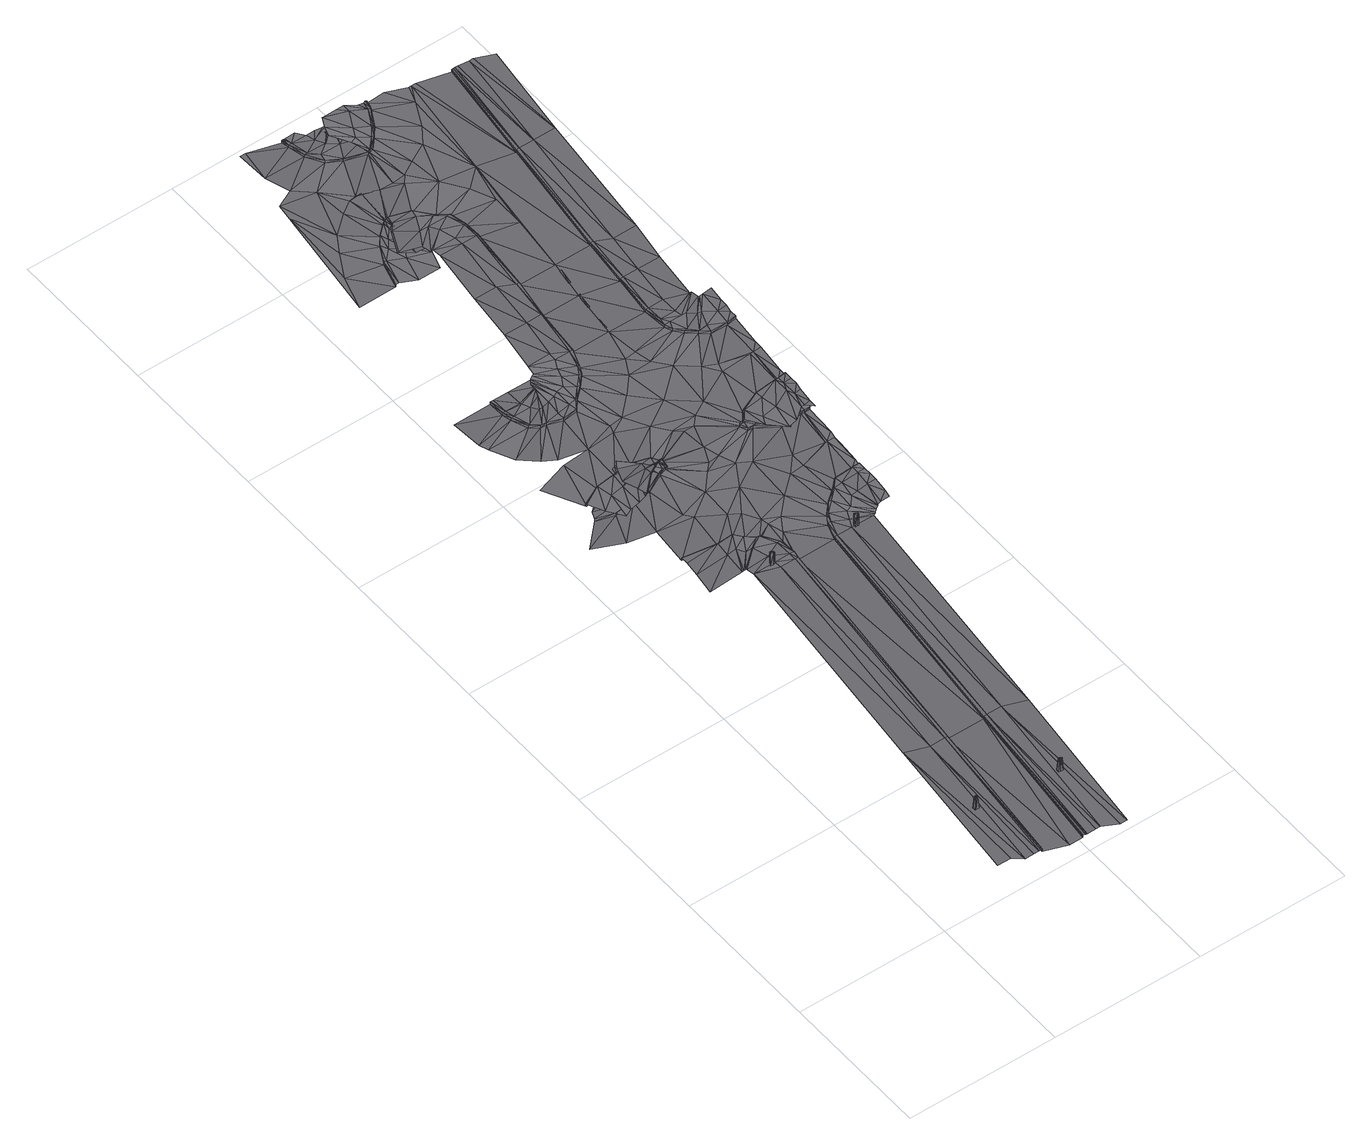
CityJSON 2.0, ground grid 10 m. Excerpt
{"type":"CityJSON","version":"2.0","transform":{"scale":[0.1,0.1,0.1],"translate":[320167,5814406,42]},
"CityObjects":{
"road1":{"type":"Road","geometry":[{"type":"MultiSurface","lod":"3","boundaries":[[[0,1,2]],[[3,0,2]],[[4,0,3]],[[5,4,3]],[[3,2,6]],[[3,6,7]],[[5,3,7]],[[5,7,8]],[[7,6,9]],[[7,9,10]],[[8,7,10]],[[8,10,11]],[[10,9,12]],[[13,10,12]],[[11,10,13]],[[14,11,13]],[[13,12,15]],[[16,13,15]],[[14,13,16]],[[17,14,16]]]}]},
"road2":{"type":"Road","geometry":[{"type":"MultiSurface","lod":"3","boundaries":[[[18,19,20]],[[21,22,20]],[[21,20,19]],[[21,23,22]],[[24,25,22]],[[24,22,23]],[[24,26,25]],[[27,25,28]],[[28,25,26]],[[27,28,29]],[[30,27,29]],[[29,31,30]],[[32,33,31]],[[31,33,30]],[[32,34,33]],[[34,35,33]],[[34,36,35]],[[36,37,35]],[[38,35,39]],[[39,35,37]],[[39,40,38]],[[41,42,38]],[[41,38,40]],[[41,43,42]],[[44,45,42]],[[44,42,43]],[[46,47,48]],[[49,48,47]],[[50,51,46]],[[47,46,51]],[[52,53,50]],[[51,50,53]],[[54,55,52]],[[53,52,55]],[[56,57,54]],[[55,54,57]],[[48,49,56]],[[57,56,49]],[[53,57,51]],[[51,57,49]],[[47,51,49]],[[55,57,53]],[[58,59,60]],[[61,60,59]],[[62,63,58]],[[59,58,63]],[[64,65,62]],[[63,62,65]],[[66,67,64]],[[65,64,67]],[[68,69,66]],[[67,66,69]],[[60,61,68]],[[69,68,61]],[[67,70,63]],[[63,70,61]],[[59,63,61]],[[65,67,63]],[[67,65,70]],[[69,70,67]],[[70,69,61]],[[20,22,71]],[[71,22,72]],[[22,25,72]],[[72,25,73]],[[25,27,73]],[[73,27,74]],[[30,74,27]],[[30,75,74]],[[30,33,75]],[[75,33,76]],[[35,76,33]],[[35,77,76]],[[35,38,77]],[[77,38,78]],[[38,42,78]],[[78,42,79]],[[42,45,79]],[[79,45,80]],[[81,82,83]],[[84,83,82]],[[85,86,81]],[[82,81,86]],[[87,88,85]],[[86,85,88]],[[89,90,87]],[[88,87,90]],[[91,92,89]],[[90,89,92]],[[83,84,91]],[[92,91,84]],[[88,92,93]],[[93,92,84]],[[82,93,84]],[[86,93,82]],[[93,86,88]],[[90,92,88]],[[94,95,96]],[[97,96,95]],[[98,99,94]],[[95,94,99]],[[100,101,98]],[[99,98,101]],[[102,103,100]],[[101,100,103]],[[104,105,102]],[[103,102,105]],[[96,97,104]],[[105,104,97]],[[101,105,99]],[[99,105,97]],[[95,99,97]],[[106,105,101]],[[103,106,101]],[[106,103,105]]]}]},
"road3":{"type":"Road","geometry":[{"type":"MultiSurface","lod":"3","boundaries":[[[107,108,109]],[[109,108,110]],[[109,110,111]],[[111,110,112]],[[108,113,110]],[[110,113,114]],[[110,114,112]],[[112,114,115]],[[113,116,114]],[[116,117,114]],[[114,117,118]],[[114,118,115]],[[115,118,119]],[[117,120,118]],[[118,120,121]],[[118,121,119]],[[119,121,122]]]}]},
"road4":{"type":"Road","geometry":[{"type":"MultiSurface","lod":"3","boundaries":[[[1,123,124]],[[123,125,124]],[[126,125,123]],[[126,127,125]],[[128,127,126]],[[128,129,127]],[[129,130,127]],[[129,131,130]],[[131,132,130]],[[124,125,133]],[[125,134,133]],[[133,134,135]],[[134,136,135]],[[135,136,137]],[[136,138,137]],[[127,134,125]],[[139,134,127]],[[139,136,134]],[[140,136,139]],[[140,138,136]],[[141,138,140]],[[140,142,141]],[[127,130,139]],[[130,143,139]],[[139,143,140]],[[143,144,140]],[[140,144,142]],[[144,145,142]],[[130,132,143]],[[132,146,143]],[[143,146,144]],[[146,147,144]],[[144,147,145]],[[147,148,145]],[[1,124,149]],[[149,124,150]],[[124,133,150]],[[150,133,151]],[[133,135,151]],[[135,137,151]]]}]},
"road5":{"type":"Road","geometry":[{"type":"MultiSurface","lod":"3","boundaries":[[[152,153,154]],[[155,152,154]],[[156,152,155]],[[157,156,155]],[[158,156,157]],[[158,157,159]],[[160,155,154]],[[155,160,161]],[[155,161,157]],[[157,161,162]],[[157,162,159]],[[159,162,163]],[[161,160,164]],[[161,164,165]],[[162,161,165]],[[162,165,166]],[[163,162,166]],[[163,166,167]],[[165,164,168]],[[165,168,169]],[[166,165,169]],[[166,169,170]],[[167,166,170]],[[167,170,171]],[[169,168,172]],[[170,169,172]],[[173,170,172]],[[171,170,173]],[[171,173,174]]]}]},
"road6":{"type":"Road","geometry":[{"type":"MultiSurface","lod":"3","boundaries":[[[137,138,175]],[[138,176,175]],[[176,177,175]],[[176,178,177]],[[178,179,177]],[[141,176,138]],[[180,176,141]],[[180,178,176]],[[180,181,178]],[[181,179,178]],[[181,182,179]],[[142,180,141]],[[142,183,180]],[[183,181,180]],[[183,184,181]],[[184,182,181]],[[185,182,184]],[[142,145,183]],[[145,186,183]],[[186,184,183]],[[186,187,184]],[[187,185,184]],[[188,185,187]],[[145,148,186]],[[186,148,187]],[[148,71,187]],[[71,188,187]],[[189,188,71]],[[182,75,179]],[[182,74,75]],[[185,74,182]],[[73,74,185]],[[188,73,185]],[[72,73,188]],[[189,72,188]],[[71,72,189]]]}]},
"road7":{"type":"Road","geometry":[{"type":"MultiSurface","lod":"3","boundaries":[[[190,111,191]],[[192,190,191]],[[193,190,192]],[[194,193,192]],[[153,193,194]],[[154,153,194]],[[192,191,195]],[[192,195,196]],[[194,192,196]],[[194,196,197]],[[154,194,197]],[[197,160,154]],[[196,195,198]],[[197,196,199]],[[160,197,199]],[[160,199,164]],[[196,198,200]],[[201,196,200]],[[199,196,201]],[[202,199,201]],[[164,199,202]],[[168,164,202]],[[201,200,203]],[[204,201,203]],[[202,201,204]],[[205,202,204]],[[168,202,205]],[[172,168,205]]]}]},
"road8":{"type":"Road","geometry":[{"type":"MultiSurface","lod":"3","boundaries":[[[206,149,150]],[[207,149,206]],[[207,1,149]],[[2,1,207]],[[208,207,206]],[[208,209,207]],[[209,2,207]],[[6,2,209]],[[210,209,208]],[[9,6,209]],[[211,209,210]],[[212,209,211]],[[212,9,209]],[[12,9,212]],[[213,212,211]],[[214,212,213]],[[214,12,212]],[[15,12,214]]]}]},
"road9":{"type":"Road","geometry":[{"type":"MultiSurface","lod":"3","boundaries":[[[215,216,217]],[[216,218,217]],[[217,218,219]],[[218,220,219]],[[220,221,219]],[[222,221,220]],[[223,218,216]],[[224,218,223]],[[224,220,218]],[[224,225,220]],[[225,222,220]],[[225,226,222]],[[227,224,223]],[[227,228,224]],[[228,225,224]],[[228,229,225]],[[229,226,225]],[[228,226,229]],[[227,230,228]],[[228,230,229]],[[229,230,231]],[[229,231,228]],[[228,231,232]],[[230,233,234]],[[230,234,231]],[[231,234,235]],[[231,235,232]],[[232,235,236]]]}]},
"road10":{"type":"Road","geometry":[{"type":"MultiSurface","lod":"3","boundaries":[[[222,237,221]],[[238,237,222]],[[238,239,237]],[[240,239,238]],[[240,150,239]],[[206,150,240]],[[226,238,222]],[[226,241,238]],[[241,240,238]],[[241,242,240]],[[242,206,240]],[[242,208,206]],[[228,241,226]],[[243,241,228]],[[243,242,241]],[[244,242,243]],[[244,208,242]],[[210,208,244]],[[232,243,228]],[[245,243,232]],[[245,244,243]],[[245,210,244]],[[211,210,245]],[[245,232,236]],[[245,236,246]],[[247,245,246]],[[247,211,245]],[[213,211,247]],[[237,248,221]],[[237,239,248]],[[239,249,248]],[[239,150,249]],[[150,151,249]],[[249,151,250]]]}]},
"road11":{"type":"Road","geometry":[{"type":"MultiSurface","lod":"3","boundaries":[[[111,112,251]],[[112,252,251]],[[251,252,215]],[[252,216,215]],[[115,252,112]],[[253,252,115]],[[253,216,252]],[[223,216,253]],[[115,254,253]],[[254,223,253]],[[254,227,223]],[[115,119,254]],[[119,255,254]],[[254,255,227]],[[255,230,227]],[[119,122,255]],[[122,256,255]],[[255,256,230]],[[256,233,230]],[[111,251,257]],[[257,251,258]],[[251,215,258]],[[258,215,259]],[[258,259,260]]]}]},
"road12":{"type":"Road","geometry":[{"type":"MultiSurface","lod":"3","boundaries":[[[261,258,260]],[[262,258,261]],[[262,257,258]],[[263,257,262]],[[263,111,257]],[[191,111,263]],[[264,262,261]],[[264,265,262]],[[265,263,262]],[[265,266,263]],[[266,191,263]],[[195,191,266]],[[267,265,264]],[[268,265,267]],[[268,266,265]],[[269,266,268]],[[269,195,266]],[[198,195,269]],[[270,268,267]],[[271,268,270]],[[271,269,268]],[[272,269,271]],[[272,198,269]],[[200,198,272]],[[273,271,270]],[[274,271,273]],[[274,272,271]],[[275,272,274]],[[275,200,272]],[[203,200,275]]]}]},
"road13":{"type":"Road","geometry":[{"type":"MultiSurface","lod":"3","boundaries":[[[75,76,276]],[[276,76,277]],[[276,277,278]],[[278,277,279]],[[278,279,280]],[[280,279,281]],[[76,77,277]],[[277,77,282]],[[277,282,279]],[[279,282,283]],[[279,283,281]],[[281,283,284]],[[77,78,282]],[[282,78,285]],[[282,285,283]],[[283,285,286]],[[283,286,284]],[[284,286,287]],[[78,79,285]],[[285,79,288]],[[285,288,286]],[[286,288,289]],[[286,289,287]],[[287,289,290]],[[79,80,288]],[[288,80,291]],[[288,291,289]],[[289,291,292]],[[289,292,290]],[[290,292,293]],[[179,75,276]],[[177,179,276]],[[175,177,276]],[[175,276,278]],[[175,278,137]],[[137,278,280]],[[151,137,280]]]}]},
"road14":{"type":"Road","geometry":[{"type":"MultiSurface","lod":"3","boundaries":[[[294,295,296]],[[297,294,296]],[[298,299,300]],[[301,298,300]],[[294,302,295]],[[303,302,294]],[[303,304,302]],[[305,304,303]],[[305,260,304]],[[261,260,305]],[[297,303,294]],[[297,306,303]],[[306,305,303]],[[306,307,305]],[[307,261,305]],[[307,264,261]],[[299,306,297]],[[308,306,299]],[[308,307,306]],[[309,307,308]],[[309,264,307]],[[267,264,309]],[[298,308,299]],[[310,308,298]],[[310,309,308]],[[311,309,310]],[[311,267,309]],[[270,267,311]],[[301,310,298]],[[312,310,301]],[[312,311,310]],[[313,311,312]],[[313,270,311]],[[273,270,313]],[[295,302,314]],[[302,315,314]],[[304,315,302]],[[304,316,315]],[[304,259,316]],[[260,259,304]]]}]},
"road15":{"type":"Road","geometry":[{"type":"MultiSurface","lod":"3","boundaries":[[[317,318,319]],[[319,318,320]],[[319,320,321]],[[321,320,322]],[[321,322,323]],[[323,322,324]],[[318,325,320]],[[320,325,326]],[[320,326,322]],[[322,326,327]],[[322,327,324]],[[324,327,328]],[[325,329,326]],[[326,329,330]],[[326,330,327]],[[327,330,331]],[[327,331,328]],[[328,331,332]],[[329,333,330]],[[330,333,334]],[[330,334,331]],[[331,334,335]],[[331,335,332]],[[332,335,336]],[[333,337,334]],[[334,337,338]],[[334,338,335]],[[335,338,339]],[[335,339,336]],[[336,339,340]],[[341,317,319]],[[341,319,321]],[[341,321,323]],[[341,323,342]]]}]},
"road16":{"type":"Road","geometry":[{"type":"MultiSurface","lod":"3","boundaries":[[[280,281,343]],[[343,281,344]],[[343,344,345]],[[345,344,346]],[[345,346,347]],[[347,346,348]],[[281,284,344]],[[344,284,349]],[[344,349,346]],[[346,349,350]],[[346,350,348]],[[348,350,351]],[[284,287,349]],[[349,287,352]],[[349,352,350]],[[350,352,353]],[[350,353,351]],[[351,353,354]],[[287,290,352]],[[352,290,355]],[[352,355,353]],[[353,355,356]],[[353,356,354]],[[354,356,357]],[[290,293,355]],[[355,293,358]],[[355,358,356]],[[356,358,359]],[[356,359,357]],[[357,359,360]]]}]},
"road17":{"type":"Road","geometry":[{"type":"MultiSurface","lod":"3","boundaries":[[[361,345,347]],[[362,345,361]],[[362,343,345]],[[250,343,362]],[[250,280,343]],[[151,280,250]]]}]},
"road18":{"type":"Road","geometry":[{"type":"MultiSurface","lod":"3","boundaries":[[[323,324,363]],[[363,324,364]],[[363,364,365]],[[365,364,366]],[[365,366,367]],[[367,366,368]],[[367,368,369]],[[368,370,369]],[[324,328,364]],[[364,328,371]],[[364,371,366]],[[366,371,372]],[[366,372,368]],[[368,372,373]],[[373,370,368]],[[374,370,373]],[[328,332,371]],[[371,332,375]],[[371,375,372]],[[372,375,376]],[[372,376,373]],[[373,376,377]],[[373,377,374]],[[374,377,378]],[[332,336,375]],[[375,336,379]],[[375,379,376]],[[379,380,376]],[[376,380,377]],[[380,381,377]],[[377,381,378]],[[378,381,382]],[[336,340,379]],[[340,383,379]],[[379,383,380]],[[383,384,380]],[[380,384,381]],[[384,385,381]],[[381,385,382]],[[382,385,386]]]}]},
"road19":{"type":"Road","geometry":[{"type":"MultiSurface","lod":"3","boundaries":[[[367,369,387]],[[387,365,367]],[[388,365,387]],[[388,363,365]],[[388,323,363]],[[342,323,388]],[[342,388,389]]]}]},
"road20":{"type":"Road","geometry":[{"type":"MultiSurface","lod":"3","boundaries":[[[221,390,391]],[[391,390,392]],[[391,392,393]],[[393,392,394]],[[393,394,395]],[[395,394,396]],[[390,397,392]],[[392,397,398]],[[392,398,394]],[[394,398,399]],[[394,399,396]],[[396,399,400]],[[397,394,398]],[[394,401,398]],[[398,401,399]],[[399,401,402]],[[399,402,400]],[[400,402,403]],[[394,404,401]],[[404,405,401]],[[401,405,402]],[[405,406,402]],[[402,406,403]],[[403,406,407]],[[408,405,404]],[[408,409,405]],[[405,409,406]],[[409,410,406]],[[406,410,407]],[[410,411,407]],[[219,221,391]],[[219,391,217]],[[217,391,393]],[[217,393,215]],[[215,393,259]],[[259,393,395]]]}]},
"road21":{"type":"Road","geometry":[{"type":"MultiSurface","lod":"3","boundaries":[[[249,250,412]],[[413,249,412]],[[248,249,413]],[[390,248,413]],[[221,248,390]],[[413,412,414]],[[413,414,415]],[[415,390,413]],[[415,397,390]],[[415,414,416]],[[415,416,417]],[[397,415,417]],[[397,417,394]],[[417,416,418]],[[419,417,418]],[[394,417,419]],[[419,404,394]],[[419,418,420]],[[421,419,420]],[[422,419,421]],[[422,404,419]],[[422,408,404]]]}]},
"road22":{"type":"Road","geometry":[{"type":"MultiSurface","lod":"3","boundaries":[[[361,347,423]],[[424,361,423]],[[425,424,423]],[[425,426,424]],[[427,426,425]],[[427,425,428]],[[429,427,428]],[[429,428,430]],[[431,429,430]],[[362,361,424]],[[432,362,424]],[[250,362,432]],[[412,250,432]],[[432,424,426]],[[432,426,433]],[[412,432,433]],[[412,433,414]],[[433,426,427]],[[433,427,434]],[[414,433,434]],[[414,434,416]],[[434,427,429]],[[435,434,429]],[[416,434,435]],[[418,416,435]],[[435,429,431]],[[436,435,431]],[[418,435,436]],[[420,418,436]]]}]},
"road23":{"type":"Road","geometry":[{"type":"MultiSurface","lod":"3","boundaries":[[[437,389,438]],[[437,438,439]],[[439,440,437]],[[437,440,441]],[[440,439,442]],[[438,443,439]],[[439,443,444]],[[439,444,442]],[[442,444,445]],[[445,444,446]],[[444,443,447]],[[444,447,448]],[[448,449,444]],[[444,449,446]],[[449,448,450]],[[448,447,451]],[[448,451,452]],[[452,453,448]],[[448,453,450]],[[453,452,454]],[[455,456,451]],[[451,456,452]],[[457,452,456]],[[454,452,457]]]}]},
"road24":{"type":"Road","geometry":[{"type":"MultiSurface","lod":"3","boundaries":[[[387,369,458]],[[459,387,458]],[[460,459,458]],[[460,461,459]],[[461,460,462]],[[462,460,463]],[[464,462,463]],[[464,463,465]],[[465,466,467]],[[465,467,464]],[[388,387,459]],[[468,388,459]],[[389,388,468]],[[438,389,468]],[[468,459,461]],[[468,461,469]],[[468,469,438]],[[438,469,443]],[[469,461,462]],[[469,462,470]],[[443,469,470]],[[443,470,447]],[[470,462,464]],[[471,470,464]],[[447,470,471]],[[447,471,451]],[[467,472,464]],[[464,472,471]],[[473,471,472]],[[473,474,471]],[[471,474,451]],[[455,451,474]]]}]},
"road25":{"type":"Road","geometry":[{"type":"MultiSurface","lod":"3","boundaries":[[[395,396,475]],[[475,396,476]],[[475,476,477]],[[477,476,478]],[[396,400,476]],[[476,400,479]],[[476,479,478]],[[478,479,480]],[[400,403,479]],[[479,403,481]],[[479,481,480]],[[403,407,481]],[[481,407,482]],[[481,482,480]],[[480,482,483]],[[407,411,482]],[[482,411,484]],[[482,484,483]],[[483,484,485]],[[477,478,486]],[[478,487,486]],[[480,487,478]],[[480,488,487]],[[480,489,488]],[[480,483,489]],[[483,490,489]],[[483,485,490]],[[485,491,490]]]}]},
"road26":{"type":"Road","geometry":[{"type":"MultiSurface","lod":"3","boundaries":[[[492,493,494]],[[492,495,493]],[[495,496,493]],[[497,496,495]],[[498,495,492]],[[498,499,495]],[[499,497,495]],[[499,500,497]],[[501,499,498]],[[501,502,499]],[[502,500,499]],[[503,500,502]],[[504,502,501]],[[504,505,502]],[[505,503,502]],[[506,503,505]],[[504,507,505]],[[507,506,505]],[[508,506,507]],[[497,509,496]],[[510,509,497]],[[500,510,497]],[[500,511,510]],[[503,511,500]],[[512,511,503]],[[506,512,503]],[[513,512,506]],[[508,513,506]],[[514,513,508]]]}]},
"road27":{"type":"Road","geometry":[{"type":"MultiSurface","lod":"3","boundaries":[[[477,486,515]],[[515,475,477]],[[516,475,515]],[[516,395,475]],[[316,395,516]],[[259,395,316]]]}]},
"road28":{"type":"Road","geometry":[{"type":"MultiSurface","lod":"3","boundaries":[[[360,517,518]],[[518,519,357]],[[518,357,360]],[[357,519,520]],[[520,521,354]],[[520,354,357]],[[521,522,351]],[[521,351,354]],[[348,351,523]],[[351,522,523]],[[348,523,524]],[[525,526,524]],[[524,526,347]],[[524,347,348]],[[347,526,527]],[[527,528,423]],[[527,423,347]],[[528,529,423]],[[529,530,423]],[[530,425,423]],[[530,531,425]],[[531,532,428]],[[531,428,425]],[[428,532,533]],[[533,534,430]],[[533,430,428]]]}]},
"road29":{"type":"Road","geometry":[{"type":"MultiSurface","lod":"3","boundaries":[[[301,300,535]],[[535,300,536]],[[300,299,536]],[[536,299,537]],[[299,297,537]],[[537,297,538]],[[296,538,297]],[[296,539,538]],[[296,295,539]],[[539,295,540]],[[295,541,540]],[[540,541,542]],[[543,542,541]],[[543,544,542]],[[543,545,544]],[[544,545,546]],[[545,547,546]],[[546,547,548]],[[547,549,548]],[[548,549,550]],[[295,551,552]],[[540,553,554]],[[553,555,554]],[[535,536,514]],[[514,536,513]],[[536,537,513]],[[513,537,512]],[[537,538,512]],[[512,538,511]],[[539,511,538]],[[539,510,511]],[[539,540,510]],[[510,540,509]],[[540,542,509]],[[509,542,556]],[[544,556,542]],[[544,557,556]],[[544,546,557]],[[557,546,558]],[[546,548,558]],[[558,548,559]],[[548,550,559]],[[559,550,560]],[[561,540,562]],[[540,554,562]],[[563,564,565]],[[564,566,565]]]}]},
"road30":{"type":"Road","geometry":[{"type":"MultiSurface","lod":"3","boundaries":[[[369,370,567]],[[370,568,567]],[[374,568,370]],[[374,569,568]],[[378,569,374]],[[378,570,569]],[[378,382,570]],[[382,571,570]],[[382,386,571]],[[386,572,571]],[[567,568,573]],[[568,574,573]],[[573,574,494]],[[574,492,494]],[[569,574,568]],[[575,574,569]],[[575,492,574]],[[575,498,492]],[[570,575,569]],[[570,576,575]],[[576,498,575]],[[576,501,498]],[[570,571,576]],[[571,577,576]],[[577,501,576]],[[577,504,501]],[[571,572,577]],[[572,578,577]],[[577,578,504]],[[578,507,504]],[[369,567,579]],[[579,567,580]],[[567,573,580]],[[580,573,581]],[[581,573,582]],[[573,583,582]],[[573,494,583]]]}]},
"road31":{"type":"Road","geometry":[{"type":"MultiSurface","lod":"3","boundaries":[[[315,316,584]],[[585,315,584]],[[314,315,585]],[[586,314,585]],[[295,314,586]],[[295,586,541]],[[584,587,585]],[[585,587,588]],[[585,588,586]],[[586,588,589]],[[586,589,541]],[[541,589,543]],[[588,587,590]],[[588,590,591]],[[589,588,591]],[[589,591,592]],[[543,589,592]],[[543,592,545]],[[591,590,593]],[[594,591,593]],[[592,591,594]],[[592,594,595]],[[545,592,595]],[[545,595,547]],[[594,593,596]],[[595,594,596]],[[549,595,596]],[[547,595,549]]]}]},
"road32":{"type":"Road","geometry":[{"type":"MultiSurface","lod":"3","boundaries":[[[515,486,597]],[[598,515,597]],[[516,515,598]],[[599,516,598]],[[316,516,599]],[[584,316,599]],[[598,597,600]],[[598,600,601]],[[599,598,601]],[[599,601,602]],[[599,602,584]],[[584,602,587]],[[601,600,603]],[[602,601,603]],[[602,603,604]],[[587,602,604]],[[587,604,590]],[[603,600,605]],[[606,603,605]],[[604,603,606]],[[607,604,606]],[[590,604,607]],[[593,590,607]],[[606,605,608]],[[609,606,608]],[[607,606,609]],[[610,607,609]],[[593,607,610]],[[596,593,610]]]}]},
"road33":{"type":"Road","geometry":[{"type":"MultiSurface","lod":"3","boundaries":[[[611,581,582]],[[612,581,611]],[[612,580,581]],[[613,580,612]],[[613,579,580]],[[458,579,613]],[[369,579,458]],[[614,612,611]],[[614,615,612]],[[615,613,612]],[[615,616,613]],[[613,616,458]],[[458,616,460]],[[617,615,614]],[[618,615,617]],[[618,616,615]],[[619,618,617]],[[620,618,619]],[[620,616,618]],[[621,616,620]],[[460,616,621]],[[622,460,621]],[[463,460,622]],[[623,620,619]],[[624,620,623]],[[621,620,624]],[[625,621,624]],[[622,621,625]],[[626,622,625]],[[626,463,622]],[[465,463,626]]]}]},
"road34":{"type":"Road","geometry":[{"type":"MultiSurface","lod":"3","boundaries":[[[496,509,583]],[[493,496,583]],[[494,493,583]]]}]},
"road35":{"type":"Road","geometry":[{"type":"MultiSurface","lod":"3","boundaries":[[[627,628,608]],[[627,608,605]],[[605,629,627]],[[630,629,605]],[[630,605,600]],[[600,631,630]],[[632,631,597]],[[631,600,597]],[[633,632,597]],[[633,597,486]],[[486,634,633]],[[635,634,486]],[[635,486,487]],[[487,636,635]],[[487,488,636]],[[488,637,636]],[[488,638,637]],[[638,488,489]],[[489,639,638]],[[640,639,489]],[[640,489,490]],[[490,641,640]],[[642,641,490]],[[642,490,491]],[[491,643,642]]]}]},
"road36":{"type":"Road","geometry":[{"type":"MultiSurface","lod":"3","boundaries":[[[644,645,646]],[[645,644,647]],[[645,647,648]],[[648,649,645]],[[650,649,648]],[[650,582,649]],[[611,582,650]],[[651,648,647]],[[651,652,648]],[[648,652,653]],[[653,650,648]],[[653,654,650]],[[654,611,650]],[[654,614,611]],[[655,653,652]],[[653,655,656]],[[653,656,657]],[[657,654,653]],[[658,654,657]],[[658,614,654]],[[617,614,658]],[[659,657,656]],[[657,659,660]],[[657,660,661]],[[661,658,657]],[[662,658,661]],[[662,617,658]],[[619,617,662]],[[663,661,660]],[[661,663,664]],[[661,664,665]],[[665,662,661]],[[666,662,665]],[[666,619,662]],[[623,619,666]],[[667,646,645]],[[667,645,583]],[[649,583,645]],[[582,583,649]]]}]},
"road37":{"type":"Road","geometry":[{"type":"MultiSurface","lod":"3","boundaries":[[[509,556,583]],[[583,556,668]],[[557,668,556]],[[557,669,668]],[[557,558,669]],[[669,558,670]],[[558,559,670]],[[670,559,671]],[[559,560,671]],[[671,560,672]]]}]},
"road38":{"type":"Road","geometry":[{"type":"MultiSurface","lod":"3","boundaries":[[[668,673,667]],[[668,667,583]],[[673,668,674]],[[668,669,674]],[[669,675,674]],[[676,675,670]],[[670,675,669]],[[676,670,677]],[[671,678,677]],[[671,677,670]],[[678,671,679]],[[672,680,679]],[[672,679,671]],[[680,672,681]]]}]}
},
"vertices":[
[32,330,20],[49,325,22],[52,350,22],[40,350,20],[14,340,18],[29,355,18],[51,350,24],[40,350,22],[29,355,20],[52,350,24],[41,355,22],[31,360,20],[52,360,24],[44,365,22],[37,365,20],[54,375,24],[49,375,22],[46,380,20],
[52,20,12],[61,20,12],[59,115,17],[67,15,12],[74,110,17],[73,15,12],[77,15,12],[84,110,17],[78,15,12],[86,110,17],[79,15,12],[79,15,10],[86,110,15],[94,10,10],[103,10,10],[111,110,15],[103,10,11],[111,110,17],[103,10,12],[105,10,11],[113,110,17],[106,10,11],[112,10,11],[115,10,11],[123,110,17],[125,5,11],[130,5,11],[138,105,17],[69,59,14],[68,59,23],[67,59,14],[67,59,23],[69,61,14],[68,60,23],[68,61,14],[68,61,23],[66,61,14],[67,61,23],[66,59,14],[67,60,23],[120,56,14],[121,56,23],[122,56,14],[122,56,23],[120,54,14],[121,55,23],[121,54,14],[121,54,23],[123,54,14],[122,54,23],[123,56,14],[123,55,23],[122,55,23],[70,265,26],[85,260,26],[95,260,26],[97,260,26],[97,260,24],[122,260,24],[122,260,26],[124,260,26],[134,260,26],[149,260,26],[84,264,26],[84,264,35],[83,264,26],[83,264,35],[84,266,26],[84,265,35],[83,266,26],[83,266,35],[82,266,26],[82,266,35],[81,264,26],[82,265,35],[83,265,35],[136,261,26],[136,261,35],[137,261,26],[137,261,35],[136,259,26],[136,260,35],[137,259,26],[137,259,35],[138,259,26],[138,259,35],[138,261,26],[138,260,35],[137,260,35],
[18,390,20],[31,365,20],[38,395,23],[42,370,23],[55,395,25],[54,370,25],[30,365,22],[42,370,25],[53,370,27],[31,365,22],[36,355,22],[44,360,25],[52,360,27],[43,345,22],[46,345,25],[52,345,27],
[47,300,22],[71,320,24],[68,295,24],[47,300,24],[68,295,26],[47,295,24],[46,285,24],[67,285,26],[44,270,24],[66,270,26],[86,310,25],[78,295,25],[92,305,26],[83,290,25],[98,295,26],[89,285,25],[78,295,27],[82,290,27],[88,285,27],[87,285,27],[73,285,27],[76,280,27],[80,280,27],[67,270,26],[68,270,26],[69,270,26],[67,325,24],[86,330,26],[102,320,28],
[13,430,22],[20,415,22],[40,430,22],[36,440,22],[10,435,23],[34,445,23],[8,455,24],[33,455,24],[40,430,24],[36,440,24],[34,445,25],[33,455,26],[41,430,24],[38,440,24],[36,445,25],[35,455,26],[49,440,24],[47,445,24],[46,445,25],[45,455,26],[61,450,24],[60,450,25],[60,455,26],
[99,290,26],[91,285,25],[98,275,25],[96,275,25],[98,265,24],[90,285,27],[96,275,27],[98,265,26],[89,285,27],[94,275,27],[95,265,26],[81,280,27],[84,270,27],[85,265,26],[71,265,26],
[38,400,23],[57,420,25],[49,425,23],[30,405,23],[45,425,23],[57,420,27],[49,425,25],[45,425,25],[57,425,27],[46,425,25],[58,435,27],[54,435,25],[52,435,25],[59,450,27],[61,450,25],[61,445,25],
[74,355,26],[63,350,24],[74,355,28],[62,350,26],[73,355,28],[68,365,28],[61,360,26],[61,375,28],[58,375,26],
[90,385,29],[75,365,29],[98,375,29],[78,360,29],[102,370,30],[79,360,30],[104,355,29],[79,360,29],[75,365,31],[78,360,31],[79,360,32],[79,360,31],[74,360,31],[77,360,31],[77,360,32],[68,355,31],[68,355,32],[68,360,31],[58,345,31],[57,345,31],[55,350,32],[52,360,31],
[100,345,28],[79,355,28],[95,340,28],[78,355,28],[79,355,30],[78,355,30],[77,360,30],[76,355,30],[69,365,30],[56,370,30],[59,375,30],[107,345,29],[111,335,29],[119,330,29],
[72,395,27],[65,370,27],[64,370,29],[64,365,29],[61,360,29],[56,345,29],[74,400,27],[82,400,29],[107,395,31],[93,410,31],
[76,430,31],[70,425,29],[66,420,27],[76,430,33],[70,425,31],[66,420,29],[74,430,33],[69,425,31],[65,425,29],[68,435,33],[64,435,31],[62,435,29],[57,450,33],[57,450,31],[57,450,29],
[102,280,26],[125,270,25],[108,290,26],[128,275,26],[118,300,28],[133,280,28],[125,270,27],[128,275,28],[133,280,30],[127,270,27],[129,275,28],[135,280,30],[136,265,27],[138,270,28],[141,270,30],[150,260,27],[150,260,28],[151,260,30],
[86,450,36],[111,450,36],[87,450,36],[86,450,38],[74,450,38],[84,450,38],[74,455,38],[59,455,38],[107,430,34],[83,440,34],[102,420,33],[81,435,33],[83,440,36],[81,435,35],[82,440,36],[79,435,35],[72,445,36],[71,440,35],[59,450,36],[58,450,35],[114,430,35],[117,420,34],[125,410,34],
[15,550,33],[40,550,33],[20,570,36],[43,565,36],[28,585,38],[49,575,38],[34,595,40],[52,580,40],[40,550,35],[43,565,38],[48,575,40],[52,580,41],[42,550,35],[45,565,38],[50,570,40],[54,575,41],[52,545,35],[55,560,38],[58,565,40],[61,570,41],[67,545,35],[69,555,38],[71,560,40],[72,560,41],[20,620,41],[21,630,42],
[130,310,29],[140,285,30],[139,310,30],[146,290,31],[159,315,32],[157,290,32],[140,285,32],[145,290,33],[157,290,34],[141,285,32],[146,285,33],[157,285,34],[145,275,32],[149,275,33],[156,275,34],[152,260,32],[152,260,33],[154,260,34],
[158,315,32],[139,320,30],
[46,605,41],[58,585,41],[54,610,42],[60,585,42],[62,610,43],[60,585,43],[71,605,44],[61,585,44],[58,585,43],[59,585,44],[60,585,45],[61,585,46],[58,580,43],[60,580,44],[60,580,45],[60,580,46],[63,570,43],[62,570,44],[59,570,45],[56,575,46],[71,560,43],[66,555,44],[58,555,45],[49,560,46],
[58,610,43],[43,625,43],[32,635,43],
[129,355,29],[109,370,30],[129,355,30],[114,375,31],[131,355,31],[123,380,32],[135,360,32],[129,355,31],[129,355,32],[131,355,33],[135,360,34],[131,355,32],[132,355,33],[136,360,34],[141,355,31],[139,350,32],[139,345,33],[141,350,34],[156,350,31],[152,340,32],[149,335,33],[148,335,34],
[134,350,29],[131,350,29],[134,350,31],[131,350,31],[136,350,31],[132,355,31],[142,360,31],[140,360,31],[151,370,31],[152,370,31],[154,365,31],
[162,340,32],[160,340,32],[162,340,34],[159,340,34],[160,340,34],[162,350,34],[161,350,34],[164,365,34],[162,365,34],[147,340,30],[147,340,32],[147,345,32],[151,355,32],[155,365,32],
[26,650,44],[53,650,44],[50,660,45],[28,670,46],[24,670,46],[49,665,45],[53,650,46],[50,660,47],[49,665,46],[49,665,47],[55,650,46],[52,660,47],[50,665,47],[51,665,47],[64,655,46],[62,660,47],[58,665,47],[61,660,47],[73,660,46],[68,660,47],[66,660,47],
[82,630,44],[69,635,43],[82,630,46],[68,635,45],[69,635,45],[87,640,46],[74,645,45],[93,655,46],[82,660,45],[80,660,45],[60,640,43],[60,640,45],[61,645,45],[68,650,45],[79,660,45],[77,660,46],[76,660,46],
[144,390,34],[148,365,34],[163,390,36],[162,365,36],[148,365,36],[161,365,38],[148,360,36],[150,350,36],[161,355,38],[153,335,36],[160,340,38],[165,390,36],[163,365,36],[163,365,38],[163,360,38],[163,350,38],[162,340,38],
[89,565,45],[117,560,45],[110,575,45],[92,555,44],[118,540,43],[93,545,43],[89,565,47],[92,555,46],[93,545,45],[87,565,47],[91,555,46],[92,545,45],[78,560,46],[81,550,46],[82,545,45],[66,550,46],[67,545,45],[116,505,40],[91,505,40],[91,505,42],[89,505,42],[79,510,42],[64,510,42],
[145,395,35],[137,400,34],
[160,260,34],[161,265,34],[162,275,34],[162,280,34],[162,285,34],[162,290,34],[162,290,32],[163,295,32],[164,310,32],[164,315,32],[165,320,32],[166,340,32],[166,340,33],[166,340,34],[167,340,34],[167,350,34],[168,355,34],[168,365,34],
[62,480,40],[77,480,40],[87,480,40],[88,480,40],[88,480,38],[113,480,38],[136,450,36],[138,475,38],[136,450,38],[138,475,40],[138,450,38],[140,475,40],[148,450,38],[150,475,40],[163,445,38],[165,475,40],[112,450,36],[112,460,37],[112,470,38],[114,480,38],[113,470,38],[140,505,40],[140,505,42],[142,505,42],[152,500,42],[168,500,42],[113,480,39],[114,480,39],[115,500,40],[114,490,39],[116,500,40],[115,490,39],
[84,600,45],[74,580,45],[74,580,47],[73,575,47],[68,565,47],[62,555,47],[100,590,45],[83,570,45],[82,570,47],[81,570,47],[74,565,47],[64,550,46],[80,605,44],[88,605,45],[97,610,46],[108,615,48],[122,585,47],
[144,425,35],[140,430,35],[138,435,35],[144,425,37],[140,430,37],[138,435,37],[146,425,37],[142,435,37],[139,440,37],[153,435,37],[150,435,37],[149,440,37],[164,445,38],
[166,415,36],[155,415,36],[150,420,35],[166,415,38],[155,415,38],[150,420,37],[156,420,38],[151,420,37],[167,425,38],[160,430,38],[157,430,38],[168,440,38],[166,440,38],[165,440,38],
[90,635,48],[85,630,46],[83,630,45],[90,635,50],[84,630,48],[82,630,47],[88,635,50],[83,630,48],[81,640,50],[78,640,48],[80,640,47],[83,640,46],[70,650,50],[71,655,48],[76,655,47],[85,655,46],
[173,430,39],[174,440,39],[173,425,39],[172,420,39],[172,415,39],[172,415,37],[170,395,37],[170,390,37],[168,370,37],[168,365,37],[168,365,38],[168,365,39],[168,360,39],[168,355,39],[167,350,39],[166,340,39],[166,335,39],
[112,655,53],[122,640,52],[125,650,53],[100,655,52],[99,650,52],[115,625,50],[94,640,50],[100,655,53],[100,655,54],[99,650,54],[93,640,52],[99,655,55],[98,655,54],[97,650,54],[92,640,52],[94,655,55],[88,660,54],[88,655,54],[83,645,52],[83,660,54],[74,660,54],[73,660,54],[71,655,52],[127,650,53],
[146,580,47],[146,580,49],[148,580,49],[158,580,49],[173,580,49],
[130,650,53],[151,645,53],[151,645,55],[152,645,55],[153,645,55],[155,645,55],[163,645,54],[166,645,54],[178,640,54]
]}
